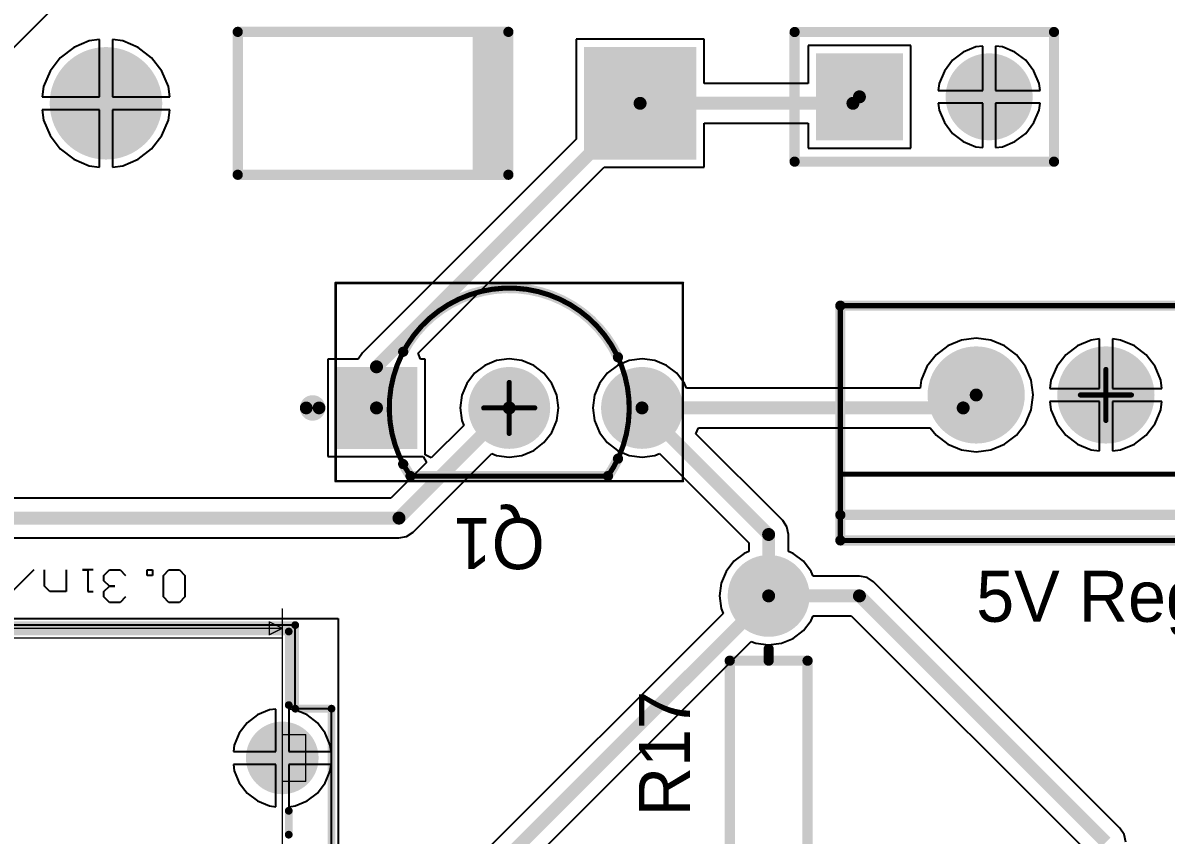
# Model space of a CAD drawing. Header units: millimetres. Extents: x 36 to 112.1, y 38.2 to 103.8.
# Drawn here: x 51.56 to 73.95, y 79.77 to 95.68 of the extents above; entities that cross this region are included whole.
import ezdxf

# ---------------------------------------------------------------- set-up
doc = ezdxf.new("R2010")
doc.units = ezdxf.units.MM
for name, color, linetype in [('BottomLayer', 5, 'Continuous'), ('BottomSolder', 6, 'Continuous'), ('Mechanical13', 56, 'Continuous'), ('Mechanical15', 56, 'Continuous'), ('Mechanical5', 56, 'Continuous'), ('Mechanical7', 56, 'Continuous'), ('MultiLayer', 9, 'Continuous'), ('PadHoleLayer', 156, 'Continuous'), ('TopLayer', 1, 'Continuous'), ('TopOverlay', 2, 'Continuous'), ('TopSolder', 216, 'Continuous')]:
    doc.layers.add(name, color=color, linetype=linetype)

# ---------------------------------------------------------------- blocks, each defined once
blk = doc.blocks.new('TO220_2')
at = {"layer": 'BottomLayer', "const_width": 0.85}
for points in [[(-0.425, 0, 1), (0.425, 0, 1)], [(2.115, 0, 1), (2.965, 0, 1)]]:
    blk.add_lwpolyline(points, format="xyb", close=True, dxfattribs=at)
at = {"layer": 'BottomLayer'}
blk.add_solid([(-3.39, -0.85), (-1.69, -0.85), (-3.39, 0.85), (-1.69, 0.85)], dxfattribs=at)
at = {"layer": 'BottomSolder', "const_width": 0.952}
for points in [[(-0.476, 0, 1), (0.476, 0, 1)], [(2.064, 0, 1), (3.016, 0, 1)]]:
    blk.add_lwpolyline(points, format="xyb", close=True, dxfattribs=at)
at = {"layer": 'BottomSolder'}
blk.add_solid([(-3.492, -0.952), (-1.588, -0.952), (-3.492, 0.952), (-1.588, 0.952)], dxfattribs=at)
at = {"layer": 'Mechanical13', "const_width": 0.1}
for points in [[(5.2, 2.85), (-5.2, 2.85)], [(-5.2, 2.85), (-5.2, -1.75)], [(5.2, 2.85), (5.2, -1.75)], [(5.2, 1.55), (-5.2, 1.55)], [(5.2, -1.75), (-5.2, -1.75)]]:
    blk.add_lwpolyline(points, dxfattribs=at)
at = {"layer": 'Mechanical13', "const_width": 0.05}
for points in [[(-5.225, 2.85, 1), (-5.175, 2.85, 1)], [(-5.225, 2.85, 1), (-5.175, 2.85, 1)], [(5.175, 2.85, 1), (5.225, 2.85, 1)], [(5.175, 2.85, 1), (5.225, 2.85, 1)], [(-5.225, 1.55, 1), (-5.175, 1.55, 1)], [(5.175, 1.55, 1), (5.225, 1.55, 1)], [(-5.225, -1.75, 1), (-5.175, -1.75, 1)], [(-5.225, -1.75, 1), (-5.175, -1.75, 1)], [(5.175, -1.75, 1), (5.225, -1.75, 1)], [(5.175, -1.75, 1), (5.225, -1.75, 1)]]:
    blk.add_lwpolyline(points, format="xyb", close=True, dxfattribs=at)
at = {"layer": 'Mechanical15', "const_width": 0.1}
for points in [[(0, 0.5), (0, -0.5)], [(0.5, 0), (-0.5, 0)]]:
    blk.add_lwpolyline(points, dxfattribs=at)
at = {"layer": 'Mechanical15', "const_width": 0.05}
for points in [[(-0.025, 0.5, 1), (0.025, 0.5, 1)], [(-0.525, 0, 1), (-0.475, 0, 1)], [(0.475, 0, 1), (0.525, 0, 1)], [(-0.025, -0.5, 1), (0.025, -0.5, 1)]]:
    blk.add_lwpolyline(points, format="xyb", close=True, dxfattribs=at)
at = {"layer": 'MultiLayer', "const_width": 0.85}
for points in [[(-0.425, 0, 1), (0.425, 0, 1)], [(2.115, 0, 1), (2.965, 0, 1)]]:
    blk.add_lwpolyline(points, format="xyb", close=True, dxfattribs=at)
at = {"layer": 'MultiLayer'}
blk.add_solid([(-3.39, -0.85), (-1.69, -0.85), (-3.39, 0.85), (-1.69, 0.85)], dxfattribs=at)
at = {"layer": 'PadHoleLayer', "const_width": 0.55}
for points in [[(-2.815, 0, 1), (-2.265, 0, 1)], [(-0.275, 0, 1), (0.275, 0, 1)], [(2.265, 0, 1), (2.815, 0, 1)]]:
    blk.add_lwpolyline(points, format="xyb", close=True, dxfattribs=at)
at = {"layer": 'TopLayer', "const_width": 0.85}
for points in [[(-0.425, 0, 1), (0.425, 0, 1)], [(2.115, 0, 1), (2.965, 0, 1)]]:
    blk.add_lwpolyline(points, format="xyb", close=True, dxfattribs=at)
at = {"layer": 'TopLayer'}
blk.add_solid([(-3.39, -0.85), (-1.69, -0.85), (-3.39, 0.85), (-1.69, 0.85)], dxfattribs=at)
at = {"layer": 'TopOverlay', "const_width": 0.2}
for points in [[(5.2, 2.85), (-5.2, 2.85)], [(-5.2, 2.85), (-5.2, -1.75)], [(5.2, 2.85), (5.2, -1.75)], [(5.2, 2.35), (-5.2, 2.35)], [(5.2, -1.75), (-5.2, -1.75)]]:
    blk.add_lwpolyline(points, dxfattribs=at)
at = {"layer": 'TopOverlay'}
for points, const_width in [([(-5.25, 2.85, 1), (-5.15, 2.85, 1)], 0.1), ([(-5.25, 2.85, 1), (-5.15, 2.85, 1)], 0.1), ([(5.15, 2.85, 1), (5.25, 2.85, 1)], 0.1), ([(5.15, 2.85, 1), (5.25, 2.85, 1)], 0.1), ([(-5.25, 2.35, 1), (-5.15, 2.35, 1)], 0.1), ([(5.15, 2.35, 1), (5.25, 2.35, 1)], 0.1), ([(-4.425, -1.1, 1), (-4.675, -1.1, 1)], 0.25), ([(-4.738, -1.1, 1), (-4.613, -1.1, 1)], 0.125), ([(-4.487, -1.1, 1), (-4.363, -1.1, 1)], 0.125), ([(-5.25, -1.75, 1), (-5.15, -1.75, 1)], 0.1), ([(-5.25, -1.75, 1), (-5.15, -1.75, 1)], 0.1), ([(5.15, -1.75, 1), (5.25, -1.75, 1)], 0.1), ([(5.15, -1.75, 1), (5.25, -1.75, 1)], 0.1)]:
    blk.add_lwpolyline(points, format="xyb", close=True, dxfattribs=dict(at, const_width=const_width))
at = {"layer": 'TopSolder', "const_width": 0.952}
for points in [[(-0.476, 0, 1), (0.476, 0, 1)], [(2.064, 0, 1), (3.016, 0, 1)]]:
    blk.add_lwpolyline(points, format="xyb", close=True, dxfattribs=at)
at = {"layer": 'TopSolder'}
blk.add_solid([(-3.492, -0.952), (-1.588, -0.952), (-3.492, 0.952), (-1.588, 0.952)], dxfattribs=at)
blk = doc.blocks.new('DO_41_17')
at = {"layer": 'BottomLayer', "const_width": 1}
blk.add_lwpolyline([(-5.73, 0, 1), (-4.73, 0, 1)], format="xyb", close=True, dxfattribs=at)
at = {"layer": 'BottomLayer'}
blk.add_solid([(4.23, -1), (6.23, -1), (4.23, 1), (6.23, 1)], dxfattribs=at)
at = {"layer": 'BottomSolder', "const_width": 1.102}
blk.add_lwpolyline([(-5.781, 0, 1), (-4.679, 0, 1)], format="xyb", close=True, dxfattribs=at)
at = {"layer": 'BottomSolder'}
blk.add_solid([(4.128, -1.102), (6.332, -1.102), (4.128, 1.102), (6.332, 1.102)], dxfattribs=at)
at = {"layer": 'MultiLayer', "const_width": 1}
blk.add_lwpolyline([(-5.73, 0, 1), (-4.73, 0, 1)], format="xyb", close=True, dxfattribs=at)
at = {"layer": 'MultiLayer'}
blk.add_solid([(4.23, -1), (6.23, -1), (4.23, 1), (6.23, 1)], dxfattribs=at)
at = {"layer": 'PadHoleLayer', "const_width": 0.6}
for points in [[(-5.53, 0, 1), (-4.93, 0, 1)], [(4.93, 0, 1), (5.53, 0, 1)]]:
    blk.add_lwpolyline(points, format="xyb", close=True, dxfattribs=at)
at = {"layer": 'TopLayer', "const_width": 1}
blk.add_lwpolyline([(-5.73, 0, 1), (-4.73, 0, 1)], format="xyb", close=True, dxfattribs=at)
at = {"layer": 'TopLayer'}
blk.add_solid([(4.23, -1), (6.23, -1), (4.23, 1), (6.23, 1)], dxfattribs=at)
at = {"layer": 'TopOverlay', "const_width": 0.2}
for points in [[(-2.65, 1.4), (2.65, 1.4)], [(-2.65, -1.4), (-2.65, 1.4)], [(-2.65, -1.4), (2.65, -1.4)]]:
    blk.add_lwpolyline(points, dxfattribs=at)
at = {"layer": 'TopOverlay', "const_width": 0.1}
for points in [[(-2.7, 1.4, 1), (-2.6, 1.4, 1)], [(-2.7, 1.4, 1), (-2.6, 1.4, 1)], [(2.6, 1.4, 1), (2.7, 1.4, 1)], [(-2.7, -1.4, 1), (-2.6, -1.4, 1)], [(-2.7, -1.4, 1), (-2.6, -1.4, 1)], [(2.6, -1.4, 1), (2.7, -1.4, 1)]]:
    blk.add_lwpolyline(points, format="xyb", close=True, dxfattribs=at)
at = {"layer": 'TopOverlay'}
blk.add_solid([(1.95, -1.4), (2.75, -1.4), (1.95, 1.4), (2.75, 1.4)], dxfattribs=at)
at = {"layer": 'TopSolder', "const_width": 1.102}
blk.add_lwpolyline([(-5.781, 0, 1), (-4.679, 0, 1)], format="xyb", close=True, dxfattribs=at)
at = {"layer": 'TopSolder'}
blk.add_solid([(4.128, -1.102), (6.332, -1.102), (4.128, 1.102), (6.332, 1.102)], dxfattribs=at)
blk = doc.blocks.new('HDR1X2_18')
at = {"layer": 'BottomLayer', "const_width": 0.75}
blk.add_lwpolyline([(2.165, 0, 1), (2.915, 0, 1)], format="xyb", close=True, dxfattribs=at)
at = {"layer": 'BottomLayer'}
blk.add_solid([(-0.75, -0.75), (0.75, -0.75), (-0.75, 0.75), (0.75, 0.75)], dxfattribs=at)
at = {"layer": 'BottomSolder', "const_width": 0.852}
blk.add_lwpolyline([(2.114, 0, 1), (2.966, 0, 1)], format="xyb", close=True, dxfattribs=at)
at = {"layer": 'BottomSolder'}
blk.add_solid([(-0.852, -0.852), (0.852, -0.852), (-0.852, 0.852), (0.852, 0.852)], dxfattribs=at)
at = {"layer": 'MultiLayer', "const_width": 0.75}
blk.add_lwpolyline([(2.165, 0, 1), (2.915, 0, 1)], format="xyb", close=True, dxfattribs=at)
at = {"layer": 'MultiLayer'}
blk.add_solid([(-0.75, -0.75), (0.75, -0.75), (-0.75, 0.75), (0.75, 0.75)], dxfattribs=at)
at = {"layer": 'PadHoleLayer', "const_width": 0.45}
for points in [[(-0.225, 0, 1), (0.225, 0, 1)], [(2.315, 0, 1), (2.765, 0, 1)]]:
    blk.add_lwpolyline(points, format="xyb", close=True, dxfattribs=at)
at = {"layer": 'TopLayer', "const_width": 0.75}
blk.add_lwpolyline([(2.165, 0, 1), (2.915, 0, 1)], format="xyb", close=True, dxfattribs=at)
at = {"layer": 'TopLayer'}
blk.add_solid([(-0.75, -0.75), (0.75, -0.75), (-0.75, 0.75), (0.75, 0.75)], dxfattribs=at)
at = {"layer": 'TopOverlay', "const_width": 0.2}
for points in [[(-1.27, 1.27), (3.81, 1.27)], [(-1.27, -1.27), (-1.27, 1.27)], [(3.81, -1.27), (3.81, 1.27)], [(-1.27, -1.27), (3.81, -1.27)]]:
    blk.add_lwpolyline(points, dxfattribs=at)
at = {"layer": 'TopOverlay', "const_width": 0.1}
for points in [[(-1.32, 1.27, 1), (-1.22, 1.27, 1)], [(-1.32, 1.27, 1), (-1.22, 1.27, 1)], [(3.76, 1.27, 1), (3.86, 1.27, 1)], [(3.76, 1.27, 1), (3.86, 1.27, 1)], [(-1.32, -1.27, 1), (-1.22, -1.27, 1)], [(-1.32, -1.27, 1), (-1.22, -1.27, 1)], [(3.76, -1.27, 1), (3.86, -1.27, 1)], [(3.76, -1.27, 1), (3.86, -1.27, 1)]]:
    blk.add_lwpolyline(points, format="xyb", close=True, dxfattribs=at)
at = {"layer": 'TopSolder', "const_width": 0.852}
blk.add_lwpolyline([(2.114, 0, 1), (2.966, 0, 1)], format="xyb", close=True, dxfattribs=at)
at = {"layer": 'TopSolder'}
blk.add_solid([(-0.852, -0.852), (0.852, -0.852), (-0.852, 0.852), (0.852, 0.852)], dxfattribs=at)
blk = doc.blocks.new('ONSC_TO_92_3_29_11_AM_BL_19')
at = {"layer": 'BottomLayer', "const_width": 0.7}
for points in [[(-0.35, 0, 1), (0.35, 0, 1)], [(2.25, 0, 1), (2.95, 0, 1)]]:
    blk.add_lwpolyline(points, format="xyb", close=True, dxfattribs=at)
at = {"layer": 'BottomLayer'}
blk.add_solid([(-1.9, -0.7), (-1.9, 0.7), (-3.3, -0.7), (-3.3, 0.7)], dxfattribs=at)
at = {"layer": 'BottomSolder', "const_width": 0.802}
for points in [[(-0.401, 0, 1), (0.401, 0, 1)], [(2.199, 0, 1), (3.001, 0, 1)]]:
    blk.add_lwpolyline(points, format="xyb", close=True, dxfattribs=at)
at = {"layer": 'BottomSolder'}
blk.add_solid([(-1.798, -0.802), (-1.798, 0.802), (-3.402, -0.802), (-3.402, 0.802)], dxfattribs=at)
at = {"layer": 'Mechanical13', "const_width": 0.1}
blk.add_lwpolyline([(-1.934, -1.335, -1.904921), (1.934, -1.335)], format="xyb", dxfattribs=at)
blk.add_lwpolyline([(-1.934, -1.335), (1.934, -1.335)], dxfattribs=at)
at = {"layer": 'Mechanical13', "const_width": 0.05}
for points in [[(-1.959, -1.335, 1), (-1.909, -1.335, 1)], [(-1.959, -1.335, 1), (-1.909, -1.335, 1)], [(1.909, -1.335, 1), (1.959, -1.335, 1)], [(1.909, -1.335, 1), (1.959, -1.335, 1)]]:
    blk.add_lwpolyline(points, format="xyb", close=True, dxfattribs=at)
at = {"layer": 'Mechanical15'}
for points, const_width in [([(-3.4, -1.435), (-3.4, 2.45)], 0.05), ([(-3.4, 2.45), (3.4, 2.45)], 0.05), ([(3.4, -1.435), (3.4, 2.45)], 0.05), ([(0, -0.5), (0, 0.5)], 0.1), ([(-0.5, 0), (0.5, 0)], 0.1), ([(-3.4, -1.435), (3.4, -1.435)], 0.05)]:
    blk.add_lwpolyline(points, dxfattribs=dict(at, const_width=const_width))
for points, const_width in [([(-3.413, 2.45, 1), (-3.388, 2.45, 1)], 0.025), ([(-3.413, 2.45, 1), (-3.388, 2.45, 1)], 0.025), ([(3.388, 2.45, 1), (3.413, 2.45, 1)], 0.025), ([(3.388, 2.45, 1), (3.413, 2.45, 1)], 0.025), ([(-0.025, 0.5, 1), (0.025, 0.5, 1)], 0.05), ([(-0.525, 0, 1), (-0.475, 0, 1)], 0.05), ([(0.475, 0, 1), (0.525, 0, 1)], 0.05), ([(-0.025, -0.5, 1), (0.025, -0.5, 1)], 0.05), ([(-3.413, -1.435, 1), (-3.388, -1.435, 1)], 0.025), ([(-3.413, -1.435, 1), (-3.388, -1.435, 1)], 0.025), ([(3.388, -1.435, 1), (3.413, -1.435, 1)], 0.025), ([(3.388, -1.435, 1), (3.413, -1.435, 1)], 0.025)]:
    blk.add_lwpolyline(points, format="xyb", close=True, dxfattribs=dict(at, const_width=const_width))
at = {"layer": 'MultiLayer', "const_width": 0.7}
for points in [[(-0.35, 0, 1), (0.35, 0, 1)], [(2.25, 0, 1), (2.95, 0, 1)]]:
    blk.add_lwpolyline(points, format="xyb", close=True, dxfattribs=at)
at = {"layer": 'MultiLayer'}
blk.add_solid([(-1.9, -0.7), (-1.9, 0.7), (-3.3, -0.7), (-3.3, 0.7)], dxfattribs=at)
at = {"layer": 'PadHoleLayer', "const_width": 0.45}
for points in [[(-2.825, 0, 1), (-2.375, 0, 1)], [(-0.225, 0, 1), (0.225, 0, 1)], [(2.375, 0, 1), (2.825, 0, 1)]]:
    blk.add_lwpolyline(points, format="xyb", close=True, dxfattribs=at)
at = {"layer": 'TopLayer', "const_width": 0.7}
for points in [[(-0.35, 0, 1), (0.35, 0, 1)], [(2.25, 0, 1), (2.95, 0, 1)]]:
    blk.add_lwpolyline(points, format="xyb", close=True, dxfattribs=at)
at = {"layer": 'TopLayer'}
blk.add_solid([(-1.9, -0.7), (-1.9, 0.7), (-3.3, -0.7), (-3.3, 0.7)], dxfattribs=at)
at = {"layer": 'TopOverlay', "const_width": 0.2}
for points in [[(-2.077, 1.1, -0.619181), (2.129, 0.994)], [(2.129, -0.994, -0.041899), (1.934, -1.335)], [(-1.934, -1.335, -0.029317), (-2.077, -1.1)]]:
    blk.add_lwpolyline(points, format="xyb", dxfattribs=at)
at = {"layer": 'TopOverlay'}
for points, const_width in [([(-2.127, 1.1, 1), (-2.027, 1.1, 1)], 0.1), ([(2.079, 0.994, 1), (2.179, 0.994, 1)], 0.1), ([(-3.725, 0, 1), (-3.975, 0, 1)], 0.25), ([(-4.038, 0, 1), (-3.913, 0, 1)], 0.125), ([(-3.787, 0, 1), (-3.662, 0, 1)], 0.125), ([(2.079, -0.994, 1), (2.179, -0.994, 1)], 0.1), ([(-2.127, -1.1, 1), (-2.027, -1.1, 1)], 0.1), ([(-1.984, -1.335, 1), (-1.884, -1.335, 1)], 0.1), ([(-1.984, -1.335, 1), (-1.884, -1.335, 1)], 0.1), ([(1.884, -1.335, 1), (1.984, -1.335, 1)], 0.1), ([(1.884, -1.335, 1), (1.984, -1.335, 1)], 0.1)]:
    blk.add_lwpolyline(points, format="xyb", close=True, dxfattribs=dict(at, const_width=const_width))
at = {"layer": 'TopOverlay', "const_width": 0.2}
blk.add_lwpolyline([(-1.934, -1.335), (1.934, -1.335)], dxfattribs=at)
at = {"layer": 'TopSolder', "const_width": 0.802}
for points in [[(-0.401, 0, 1), (0.401, 0, 1)], [(2.199, 0, 1), (3.001, 0, 1)]]:
    blk.add_lwpolyline(points, format="xyb", close=True, dxfattribs=at)
at = {"layer": 'TopSolder'}
blk.add_solid([(-1.798, -0.802), (-1.798, 0.802), (-3.402, -0.802), (-3.402, 0.802)], dxfattribs=at)
blk = doc.blocks.new('AXIAL_0_3_26')
at = {"layer": 'BottomLayer', "const_width": 0.7}
for points in [[(-4.16, 0, 1), (-3.46, 0, 1)], [(3.46, 0, 1), (4.16, 0, 1)]]:
    blk.add_lwpolyline(points, format="xyb", close=True, dxfattribs=at)
at = {"layer": 'BottomSolder', "const_width": 0.802}
for points in [[(-4.211, 0, 1), (-3.409, 0, 1)], [(3.409, 0, 1), (4.211, 0, 1)]]:
    blk.add_lwpolyline(points, format="xyb", close=True, dxfattribs=at)
at = {"layer": 'MultiLayer', "const_width": 0.7}
for points in [[(-4.16, 0, 1), (-3.46, 0, 1)], [(3.46, 0, 1), (4.16, 0, 1)]]:
    blk.add_lwpolyline(points, format="xyb", close=True, dxfattribs=at)
at = {"layer": 'PadHoleLayer', "const_width": 0.425}
for points in [[(-4.022, 0, 1), (-3.598, 0, 1)], [(3.598, 0, 1), (4.022, 0, 1)]]:
    blk.add_lwpolyline(points, format="xyb", close=True, dxfattribs=at)
at = {"layer": 'TopLayer', "const_width": 0.7}
for points in [[(-4.16, 0, 1), (-3.46, 0, 1)], [(3.46, 0, 1), (4.16, 0, 1)]]:
    blk.add_lwpolyline(points, format="xyb", close=True, dxfattribs=at)
at = {"layer": 'TopOverlay', "const_width": 0.2}
for points in [[(-2.54, 0.762), (-2.54, -0.762)], [(-2.54, 0.762), (2.54, 0.762)], [(2.54, 0.762), (2.54, 0)], [(-2.769, 0), (-2.54, 0)], [(2.54, 0), (2.769, 0)], [(2.54, 0), (2.54, -0.762)], [(-2.54, -0.762), (2.54, -0.762)]]:
    blk.add_lwpolyline(points, dxfattribs=at)
at = {"layer": 'TopOverlay', "const_width": 0.1}
for points in [[(-2.59, 0.762, 1), (-2.49, 0.762, 1)], [(-2.59, 0.762, 1), (-2.49, 0.762, 1)], [(2.49, 0.762, 1), (2.59, 0.762, 1)], [(2.49, 0.762, 1), (2.59, 0.762, 1)], [(-2.819, 0, 1), (-2.719, 0, 1)], [(-2.59, 0, 1), (-2.49, 0, 1)], [(2.49, 0, 1), (2.59, 0, 1)], [(2.49, 0, 1), (2.59, 0, 1)], [(2.49, 0, 1), (2.59, 0, 1)], [(2.719, 0, 1), (2.819, 0, 1)], [(-2.59, -0.762, 1), (-2.49, -0.762, 1)], [(-2.59, -0.762, 1), (-2.49, -0.762, 1)], [(2.49, -0.762, 1), (2.59, -0.762, 1)], [(2.49, -0.762, 1), (2.59, -0.762, 1)]]:
    blk.add_lwpolyline(points, format="xyb", close=True, dxfattribs=at)
at = {"layer": 'TopSolder', "const_width": 0.802}
for points in [[(-4.211, 0, 1), (-3.409, 0, 1)], [(3.409, 0, 1), (4.211, 0, 1)]]:
    blk.add_lwpolyline(points, format="xyb", close=True, dxfattribs=at)
blk = doc.blocks.new('J14_30')
at = {"layer": 'BottomLayer', "const_width": 0.711}
blk.add_lwpolyline([(-7.976, 0, 1), (-7.264, 0, 1)], format="xyb", close=True, dxfattribs=at)
at = {"layer": 'BottomSolder', "const_width": 0.711}
blk.add_lwpolyline([(-7.976, 0, 1), (-7.264, 0, 1)], format="xyb", close=True, dxfattribs=at)
at = {"layer": 'Mechanical13', "const_width": 0.0254}
for points in [[(-7.62, 17.59), (-7.62, -2.349)], [(-7.62, 0.457), (-8.077, 0.457)], [(-8.077, 0.457), (-8.077, -0.457)], [(-7.62, 0.457), (-7.62, -0.457)], [(-7.62, -0.457), (-8.077, -0.457)], [(0, -2.349), (-7.62, -2.349)]]:
    blk.add_lwpolyline(points, dxfattribs=at)
at = {"layer": 'Mechanical13', "const_width": 0.0127}
for points in [[(-8.084, 0.457, 1), (-8.071, 0.457, 1)], [(-8.084, 0.457, 1), (-8.071, 0.457, 1)], [(-7.626, 0.457, 1), (-7.614, 0.457, 1)], [(-7.626, 0.457, 1), (-7.614, 0.457, 1)], [(-8.084, -0.457, 1), (-8.071, -0.457, 1)], [(-8.084, -0.457, 1), (-8.071, -0.457, 1)], [(-7.626, -0.457, 1), (-7.614, -0.457, 1)], [(-7.626, -0.457, 1), (-7.614, -0.457, 1)], [(-7.626, -2.349, 1), (-7.614, -2.349, 1)], [(-7.626, -2.349, 1), (-7.614, -2.349, 1)]]:
    blk.add_lwpolyline(points, format="xyb", close=True, dxfattribs=at)
at = {"layer": 'Mechanical15'}
for p, q in [((-8.585, 16.205), (-8.585, -0.965)), ((-8.585, -0.965), (-7.874, -0.965)), ((-7.874, -0.965), (-7.874, -2.603)), ((-7.874, -2.603), (0.254, -2.603))]:
    blk.add_line(p, q, dxfattribs=at)
at = {"layer": 'Mechanical15', "const_width": 0.152}
for points in [[(-8.585, 16.205), (-8.585, -0.965)], [(-7.874, -0.965), (-8.585, -0.965)], [(-7.874, -0.965), (-7.874, -2.603)], [(0.254, -2.603), (-7.874, -2.603)]]:
    blk.add_lwpolyline(points, dxfattribs=at)
at = {"layer": 'Mechanical15', "const_width": 0.0762}
for points in [[(-8.623, -0.965, 1), (-8.547, -0.965, 1)], [(-8.623, -0.965, 1), (-8.547, -0.965, 1)], [(-7.912, -0.965, 1), (-7.836, -0.965, 1)], [(-7.912, -0.965, 1), (-7.836, -0.965, 1)], [(-7.912, -2.603, 1), (-7.836, -2.603, 1)], [(-7.912, -2.603, 1), (-7.836, -2.603, 1)]]:
    blk.add_lwpolyline(points, format="xyb", close=True, dxfattribs=at)
at = {"layer": 'Mechanical5'}
for p, q in [((-8.712, -2.731), (-8.712, 17.971)), ((1.092, -2.731), (-8.712, -2.731))]:
    blk.add_line(p, q, dxfattribs=at)
at = {"layer": 'Mechanical7'}
for p, q in [((-5.715, -3.154), (-5.609, -3.048)), ((-5.609, -3.048), (-5.398, -3.048)), ((-5.398, -3.048), (-5.292, -3.154)), ((-4.551, -3.154), (-4.445, -3.048)), ((-4.445, -3.048), (-4.234, -3.048)), ((-4.234, -3.048), (-4.128, -3.154)), ((-5.715, -3.577), (-5.715, -3.154)), ((-5.292, -3.154), (-5.292, -3.577)), ((-4.128, -3.26), (-4.234, -3.366)), ((-4.128, -3.154), (-4.128, -3.26)), ((-3.811, -3.26), (-3.916, -3.26)), ((-3.811, -3.683), (-3.811, -3.26)), ((-3.387, -3.683), (-3.387, -3.26)), ((-3.387, -3.26), (-3.07, -3.26)), ((-3.07, -3.26), (-2.964, -3.366)), ((-2.753, -3.683), (-2.329, -3.26)), ((-5.609, -3.683), (-5.715, -3.577)), ((-5.292, -3.577), (-5.398, -3.683)), ((-5.08, -3.683), (-5.08, -3.577)), ((-5.08, -3.577), (-4.974, -3.577)), ((-4.974, -3.577), (-4.974, -3.683)), ((-4.445, -3.683), (-4.551, -3.577)), ((-4.234, -3.366), (-4.34, -3.366)), ((-4.34, -3.366), (-4.234, -3.366)), ((-4.234, -3.366), (-4.128, -3.471)), ((-4.128, -3.577), (-4.234, -3.683)), ((-4.128, -3.471), (-4.128, -3.577)), ((-2.964, -3.366), (-2.964, -3.683)), ((-5.398, -3.683), (-5.609, -3.683)), ((-4.974, -3.683), (-5.08, -3.683)), ((-4.234, -3.683), (-4.445, -3.683)), ((-3.916, -3.683), (-3.705, -3.683)), ((-3.705, -3.683), (-3.811, -3.683))]:
    blk.add_line(p, q, dxfattribs=at)
at = {"layer": 'Mechanical7', "const_width": 0.0254}
for points in [[(-7.62, 18.161), (-7.62, 0)], [(-7.62, 0), (-7.62, -2.921)], [(-7.366, -2.413), (-7.62, -2.54)], [(-7.366, -2.413), (-7.366, -2.667)], [(2.921, -2.349), (-3.81, -2.349)], [(0, -2.54), (-7.62, -2.54)], [(-7.366, -2.667), (-7.62, -2.54)]]:
    blk.add_lwpolyline(points, dxfattribs=at)
at = {"layer": 'Mechanical7', "const_width": 0.0127}
for points in [[(-7.626, 0, 1), (-7.614, 0, 1)], [(-7.626, 0, 1), (-7.614, 0, 1)], [(-7.372, -2.413, 1), (-7.36, -2.413, 1)], [(-7.372, -2.413, 1), (-7.36, -2.413, 1)], [(-3.816, -2.349, 1), (-3.804, -2.349, 1)], [(-7.626, -2.54, 1), (-7.614, -2.54, 1)], [(-7.626, -2.54, 1), (-7.614, -2.54, 1)], [(-7.626, -2.54, 1), (-7.614, -2.54, 1)], [(-7.372, -2.667, 1), (-7.36, -2.667, 1)], [(-7.372, -2.667, 1), (-7.36, -2.667, 1)], [(-7.626, -2.921, 1), (-7.614, -2.921, 1)]]:
    blk.add_lwpolyline(points, format="xyb", close=True, dxfattribs=at)
at = {"layer": 'MultiLayer', "const_width": 0.711}
blk.add_lwpolyline([(-7.976, 0, 1), (-7.264, 0, 1)], format="xyb", close=True, dxfattribs=at)
at = {"layer": 'PadHoleLayer', "const_width": 0.457}
blk.add_lwpolyline([(-7.849, 0, 1), (-7.391, 0, 1)], format="xyb", close=True, dxfattribs=at)
at = {"layer": 'TopLayer', "const_width": 0.711}
blk.add_lwpolyline([(-7.976, 0, 1), (-7.264, 0, 1)], format="xyb", close=True, dxfattribs=at)
at = {"layer": 'TopOverlay', "const_width": 0.152}
for points in [[(-7.747, 1.504), (-7.747, 1.036)], [(-7.747, -1.036), (-7.747, -2.477)], [(0.127, -2.477), (-7.747, -2.477)]]:
    blk.add_lwpolyline(points, dxfattribs=at)
at = {"layer": 'TopOverlay', "const_width": 0.0762}
for points in [[(-7.785, 1.504, 1), (-7.709, 1.504, 1)], [(-7.785, 1.036, 1), (-7.709, 1.036, 1)], [(-7.785, -1.036, 1), (-7.709, -1.036, 1)], [(-7.785, -2.477, 1), (-7.709, -2.477, 1)], [(-7.785, -2.477, 1), (-7.709, -2.477, 1)]]:
    blk.add_lwpolyline(points, format="xyb", close=True, dxfattribs=at)
at = {"layer": 'TopSolder', "const_width": 0.711}
blk.add_lwpolyline([(-7.976, 0, 1), (-7.264, 0, 1)], format="xyb", close=True, dxfattribs=at)

msp = doc.modelspace()

# ---------------------------------------------------------------- linework, layer by layer
at = {"layer": 'TopLayer'}
for p, q in [((49.847, 93.662), (52.197, 96.012)), ((52.558, 95.202), (52.296, 95.001)), ((52.863, 95.329), (52.558, 95.202)), ((53.063, 95.355), (52.863, 95.329)), ((53.063, 94.234), (53.063, 95.355)), ((53.517, 95.329), (53.317, 95.355)), ((53.317, 95.355), (53.317, 94.234)), ((53.822, 95.202), (53.517, 95.329)), ((54.084, 95.001), (53.822, 95.202)), ((64.904, 95.361), (62.396, 95.361)), ((62.396, 95.361), (62.396, 93.402)), ((64.904, 94.495), (64.904, 95.361)), ((68.949, 95.238), (66.941, 95.238)), ((66.941, 95.238), (66.941, 94.495)), ((68.949, 93.23), (68.949, 95.238)), ((70.223, 95.212), (69.979, 95.111)), ((70.358, 95.23), (70.223, 95.212)), ((70.358, 94.361), (70.358, 95.23)), ((70.747, 95.212), (70.612, 95.23)), ((70.612, 95.23), (70.612, 94.361)), ((70.991, 95.111), (70.747, 95.212)), ((52.296, 95.001), (52.095, 94.739)), ((54.285, 94.739), (54.084, 95.001)), ((69.769, 94.95), (69.608, 94.74)), ((69.979, 95.111), (69.769, 94.95)), ((71.201, 94.95), (70.991, 95.111)), ((71.362, 94.74), (71.201, 94.95)), ((52.095, 94.739), (51.968, 94.434)), ((54.412, 94.434), (54.285, 94.739)), ((69.608, 94.74), (69.507, 94.496)), ((71.463, 94.496), (71.362, 94.74)), ((66.941, 94.495), (64.904, 94.495)), ((69.507, 94.496), (69.489, 94.361)), ((71.481, 94.361), (71.463, 94.496)), ((51.968, 94.434), (51.942, 94.234)), ((54.438, 94.234), (54.412, 94.434)), ((69.489, 94.361), (70.358, 94.361)), ((70.612, 94.361), (71.481, 94.361)), ((51.942, 94.234), (53.063, 94.234)), ((53.317, 94.234), (54.438, 94.234)), ((70.358, 94.107), (69.489, 94.107)), ((69.489, 94.107), (69.507, 93.972)), ((70.358, 93.238), (70.358, 94.107)), ((71.481, 94.107), (70.612, 94.107)), ((70.612, 94.107), (70.612, 93.238)), ((71.463, 93.972), (71.481, 94.107)), ((53.063, 93.98), (51.942, 93.98)), ((51.942, 93.98), (51.968, 93.78)), ((53.063, 92.859), (53.063, 93.98)), ((54.438, 93.98), (53.317, 93.98)), ((53.317, 93.98), (53.317, 92.859)), ((54.412, 93.78), (54.438, 93.98)), ((69.507, 93.972), (69.608, 93.728)), ((71.362, 93.728), (71.463, 93.972)), ((51.968, 93.78), (52.095, 93.475)), ((54.285, 93.475), (54.412, 93.78)), ((64.904, 92.853), (64.904, 93.719)), ((64.904, 93.719), (66.941, 93.719)), ((66.941, 93.719), (66.941, 93.23)), ((69.608, 93.728), (69.769, 93.518)), ((71.201, 93.518), (71.362, 93.728)), ((52.095, 93.475), (52.296, 93.213)), ((54.084, 93.213), (54.285, 93.475)), ((62.396, 93.402), (58.212, 89.219)), ((69.769, 93.518), (69.979, 93.357)), ((70.991, 93.357), (71.201, 93.518)), ((52.296, 93.213), (52.558, 93.012)), ((53.822, 93.012), (54.084, 93.213)), ((66.941, 93.23), (68.949, 93.23)), ((69.979, 93.357), (70.223, 93.256)), ((70.223, 93.256), (70.358, 93.238)), ((70.612, 93.238), (70.747, 93.256)), ((70.747, 93.256), (70.991, 93.357)), ((52.558, 93.012), (52.863, 92.885)), ((53.517, 92.885), (53.822, 93.012)), ((52.863, 92.885), (53.063, 92.859)), ((53.317, 92.859), (53.517, 92.885)), ((59.302, 89.209), (62.945, 92.853)), ((62.945, 92.853), (64.904, 92.853)), ((69.674, 89.356), (69.444, 89.179)), ((69.943, 89.468), (69.674, 89.356)), ((70.231, 89.506), (69.943, 89.468)), ((70.519, 89.468), (70.231, 89.506)), ((70.788, 89.356), (70.519, 89.468)), ((71.018, 89.179), (70.788, 89.356)), ((72.214, 89.356), (71.984, 89.179)), ((72.483, 89.468), (72.214, 89.356)), ((72.644, 89.489), (72.483, 89.468)), ((72.644, 88.519), (72.644, 89.489)), ((73.059, 89.468), (72.898, 89.489)), ((72.898, 89.489), (72.898, 88.519)), ((73.328, 89.356), (73.059, 89.468)), ((73.558, 89.179), (73.328, 89.356)), ((58.212, 89.219), (58.128, 89.093)), ((59.35, 89.092), (59.302, 89.209)), ((69.444, 89.179), (69.267, 88.949)), ((71.195, 88.949), (71.018, 89.179)), ((71.984, 89.179), (71.807, 88.949)), ((73.735, 88.949), (73.558, 89.179)), ((58.128, 89.092), (57.533, 89.092)), ((57.533, 89.092), (57.533, 87.184)), ((58.128, 89.093), (58.128, 89.092)), ((59.441, 89.092), (59.35, 89.092)), ((59.441, 87.296), (59.441, 89.092)), ((60.606, 88.971), (60.407, 88.818)), ((60.838, 89.067), (60.606, 88.971)), ((61.087, 89.1), (60.838, 89.067)), ((61.336, 89.067), (61.087, 89.1)), ((61.568, 88.971), (61.336, 89.067)), ((61.767, 88.818), (61.568, 88.971)), ((63.206, 88.971), (63.007, 88.818)), ((63.438, 89.067), (63.206, 88.971)), ((63.687, 89.1), (63.438, 89.067)), ((63.936, 89.067), (63.687, 89.1)), ((64.168, 88.971), (63.936, 89.067)), ((64.367, 88.818), (64.168, 88.971)), ((69.267, 88.949), (69.155, 88.68)), ((71.307, 88.68), (71.195, 88.949)), ((71.807, 88.949), (71.695, 88.68)), ((73.847, 88.68), (73.735, 88.949)), ((60.407, 88.818), (60.254, 88.619)), ((61.92, 88.619), (61.767, 88.818)), ((63.007, 88.818), (62.854, 88.619)), ((64.52, 88.619), (64.367, 88.818)), ((69.155, 88.68), (69.135, 88.526)), ((71.345, 88.392), (71.307, 88.68)), ((71.695, 88.68), (71.674, 88.519)), ((73.868, 88.519), (73.847, 88.68)), ((60.254, 88.619), (60.158, 88.387)), ((62.016, 88.387), (61.92, 88.619)), ((62.854, 88.619), (62.758, 88.387)), ((64.559, 88.526), (64.52, 88.619)), ((69.135, 88.526), (64.559, 88.526)), ((71.674, 88.519), (72.644, 88.519)), ((72.898, 88.519), (73.868, 88.519)), ((60.158, 88.387), (60.125, 88.138)), ((62.049, 88.138), (62.016, 88.387)), ((62.758, 88.387), (62.725, 88.138)), ((71.307, 88.104), (71.345, 88.392)), ((72.644, 88.265), (71.674, 88.265)), ((71.674, 88.265), (71.695, 88.104)), ((72.644, 87.295), (72.644, 88.265)), ((73.868, 88.265), (72.898, 88.265)), ((72.898, 88.265), (72.898, 87.295)), ((73.847, 88.104), (73.868, 88.265)), ((60.125, 88.138), (60.158, 87.889)), ((62.016, 87.889), (62.049, 88.138)), ((62.725, 88.138), (62.758, 87.889)), ((71.195, 87.835), (71.307, 88.104)), ((71.695, 88.104), (71.807, 87.835)), ((73.735, 87.835), (73.847, 88.104)), ((60.196, 87.796), (59.557, 87.157)), ((60.158, 87.889), (60.196, 87.796)), ((61.92, 87.657), (62.016, 87.889)), ((62.758, 87.889), (62.854, 87.657)), ((71.018, 87.605), (71.195, 87.835)), ((71.807, 87.835), (71.984, 87.605)), ((73.558, 87.605), (73.735, 87.835)), ((61.767, 87.458), (61.92, 87.657)), ((62.854, 87.657), (63.007, 87.458)), ((64.742, 87.632), (64.791, 87.75)), ((66.442, 85.933), (64.742, 87.632)), ((64.791, 87.75), (69.332, 87.75)), ((69.332, 87.75), (69.444, 87.605)), ((69.444, 87.605), (69.674, 87.428)), ((70.788, 87.428), (71.018, 87.605)), ((71.984, 87.605), (72.214, 87.428)), ((73.328, 87.428), (73.558, 87.605)), ((61.568, 87.305), (61.767, 87.458)), ((63.007, 87.458), (63.206, 87.305)), ((69.674, 87.428), (69.943, 87.316)), ((69.943, 87.316), (70.231, 87.278)), ((70.231, 87.278), (70.519, 87.316)), ((70.519, 87.316), (70.788, 87.428)), ((72.214, 87.428), (72.483, 87.316)), ((72.483, 87.316), (72.644, 87.295)), ((72.898, 87.295), (73.059, 87.316)), ((73.059, 87.316), (73.328, 87.428)), ((57.533, 87.184), (59.32, 87.184)), ((59.203, 85.704), (60.745, 87.247)), ((59.32, 87.184), (59.404, 87.184)), ((59.404, 87.184), (59.468, 87.068)), ((59.441, 87.221), (59.441, 87.296)), ((59.557, 87.157), (59.441, 87.221)), ((60.745, 87.247), (60.838, 87.209)), ((60.838, 87.209), (61.087, 87.176)), ((61.087, 87.176), (61.336, 87.209)), ((61.336, 87.209), (61.568, 87.305)), ((63.206, 87.305), (63.438, 87.209)), ((63.438, 87.209), (63.687, 87.176)), ((63.687, 87.176), (63.936, 87.209)), ((63.936, 87.209), (64.029, 87.247)), ((64.029, 87.247), (65.779, 85.497)), ((59.468, 87.068), (58.767, 86.367)), ((58.767, 86.367), (49.276, 86.367)), ((66.526, 85.807), (66.442, 85.933)), ((66.555, 85.658), (66.526, 85.807)), ((49.437, 85.591), (58.928, 85.591)), ((58.928, 85.591), (59.077, 85.62)), ((59.077, 85.62), (59.203, 85.704)), ((66.555, 85.327), (66.555, 85.658)), ((65.779, 85.327), (65.686, 85.288)), ((65.779, 85.497), (65.779, 85.327)), ((66.648, 85.288), (66.555, 85.327)), ((65.487, 85.135), (65.334, 84.936)), ((65.686, 85.288), (65.487, 85.135)), ((66.847, 85.135), (66.648, 85.288)), ((67, 84.936), (66.847, 85.135)), ((65.334, 84.936), (65.238, 84.704)), ((67.039, 84.843), (67, 84.936)), ((65.238, 84.704), (65.205, 84.455)), ((67.945, 84.843), (67.039, 84.843)), ((68.094, 84.814), (67.945, 84.843)), ((68.22, 84.73), (68.094, 84.814)), ((73.046, 79.904), (68.22, 84.73)), ((65.205, 84.455), (65.238, 84.206)), ((65.238, 84.206), (65.276, 84.113)), ((65.276, 84.113), (59.845, 78.683)), ((66.847, 83.775), (67, 83.974)), ((67, 83.974), (67.039, 84.067)), ((67.039, 84.067), (67.784, 84.067)), ((67.784, 84.067), (72.383, 79.468)), ((66.648, 83.622), (66.847, 83.775)), ((60.571, 78.309), (65.825, 83.564)), ((65.825, 83.564), (65.918, 83.526)), ((65.918, 83.526), (66.167, 83.493)), ((66.167, 83.493), (66.416, 83.526)), ((66.416, 83.526), (66.648, 83.622)), ((56.39, 82.22), (56.155, 82.123)), ((56.515, 82.237), (56.39, 82.22)), ((56.515, 81.407), (56.515, 82.237)), ((56.894, 82.22), (56.769, 82.237)), ((56.769, 82.237), (56.769, 81.407)), ((57.129, 82.123), (56.894, 82.22)), ((55.954, 81.968), (55.799, 81.767)), ((56.155, 82.123), (55.954, 81.968)), ((57.33, 81.968), (57.129, 82.123)), ((57.485, 81.767), (57.33, 81.968)), ((55.799, 81.767), (55.702, 81.532)), ((57.582, 81.532), (57.485, 81.767)), ((55.702, 81.532), (55.685, 81.407)), ((57.599, 81.407), (57.582, 81.532)), ((55.685, 81.407), (56.515, 81.407)), ((56.769, 81.407), (57.599, 81.407)), ((56.515, 81.153), (55.685, 81.153)), ((55.685, 81.153), (55.702, 81.028)), ((56.515, 80.323), (56.515, 81.153)), ((57.599, 81.153), (56.769, 81.153)), ((56.769, 81.153), (56.769, 80.323)), ((57.582, 81.028), (57.599, 81.153)), ((55.702, 81.028), (55.799, 80.793)), ((57.485, 80.793), (57.582, 81.028)), ((55.799, 80.793), (55.954, 80.592)), ((57.33, 80.592), (57.485, 80.793)), ((55.954, 80.592), (56.155, 80.437)), ((56.155, 80.437), (56.39, 80.34)), ((56.894, 80.34), (57.129, 80.437)), ((57.129, 80.437), (57.33, 80.592)), ((56.39, 80.34), (56.515, 80.323)), ((56.769, 80.323), (56.894, 80.34)), ((73.13, 79.778), (73.046, 79.904)), ((73.159, 79.629), (73.13, 79.778))]:
    msp.add_line(p, q, dxfattribs=at)
at = {"layer": 'TopLayer', "const_width": 0.254}
for points in [[(67.818, 94.107), (67.945, 94.234)], [(58.487, 88.944), (63.65, 94.107)], [(63.65, 94.107), (67.818, 94.107)], [(58.487, 88.138), (58.487, 88.944)], [(69.977, 88.138), (70.231, 88.392)], [(58.928, 85.979), (61.087, 88.138)], [(63.687, 88.138), (66.167, 85.658)], [(63.687, 88.138), (69.977, 88.138)], [(49.276, 85.979), (58.928, 85.979)], [(66.167, 84.455), (66.167, 85.658)], [(59.817, 78.105), (66.167, 84.455)], [(66.167, 84.455), (67.945, 84.455)], [(67.945, 84.455), (72.771, 79.629)]]:
    msp.add_lwpolyline(points, dxfattribs=at)
at = {"layer": 'TopLayer', "const_width": 0.127}
for points in [[(67.881, 94.234, 1), (68.008, 94.234, 1)], [(63.586, 94.107, 1), (63.713, 94.107, 1)], [(63.586, 94.107, 1), (63.713, 94.107, 1)], [(67.754, 94.107, 1), (67.881, 94.107, 1)], [(67.754, 94.107, 1), (67.881, 94.107, 1)], [(58.424, 88.944, 1), (58.551, 88.944, 1)], [(58.424, 88.944, 1), (58.551, 88.944, 1)], [(70.168, 88.392, 1), (70.294, 88.392, 1)], [(58.424, 88.138, 1), (58.551, 88.138, 1)], [(61.023, 88.138, 1), (61.151, 88.138, 1)], [(63.623, 88.138, 1), (63.75, 88.138, 1)], [(63.623, 88.138, 1), (63.75, 88.138, 1)], [(69.913, 88.138, 1), (70.04, 88.138, 1)], [(69.913, 88.138, 1), (70.04, 88.138, 1)], [(58.864, 85.979, 1), (58.991, 85.979, 1)], [(58.864, 85.979, 1), (58.991, 85.979, 1)], [(66.103, 85.658, 1), (66.23, 85.658, 1)], [(66.103, 85.658, 1), (66.23, 85.658, 1)], [(66.103, 84.455, 1), (66.23, 84.455, 1)], [(66.103, 84.455, 1), (66.23, 84.455, 1)], [(66.103, 84.455, 1), (66.23, 84.455, 1)], [(67.881, 84.455, 1), (68.008, 84.455, 1)], [(67.881, 84.455, 1), (68.008, 84.455, 1)]]:
    msp.add_lwpolyline(points, format="xyb", close=True, dxfattribs=at)
at = {"layer": 'TopOverlay', "const_width": 0.254}
msp.add_lwpolyline([(47.786, 38.389, -1.631383), (111.581, 60.586)], format="xyb", dxfattribs=at)

# ---------------------------------------------------------------- block references
for name, p, rotation in [('DO_41_17', (58.42, 94.107), 360), ('HDR1X2_18', (67.945, 94.234), 360), ('ONSC_TO_92_3_29_11_AM_BL_19', (61.087, 88.138), 360), ('TO220_2', (72.771, 88.392), 180), ('AXIAL_0_3_26', (66.167, 80.645), 90), ('J14_30', (49.022, 81.28), 180)]:
    msp.add_blockref(name, p, dxfattribs=dict(rotation=rotation))

# ---------------------------------------------------------------- texts
at = {"layer": 'TopOverlay'}
for s, rotation, p in [('Q1', 180, (61.782, 85.979)), ('R17', 90, (64.626, 80.137))]:
    msp.add_text(s, height=1, rotation=rotation, dxfattribs=at).set_placement(p)
msp.add_text('5V Reg', height=1, dxfattribs=at).set_placement((70.231, 83.947))

doc.saveas('drawing.dxf')
